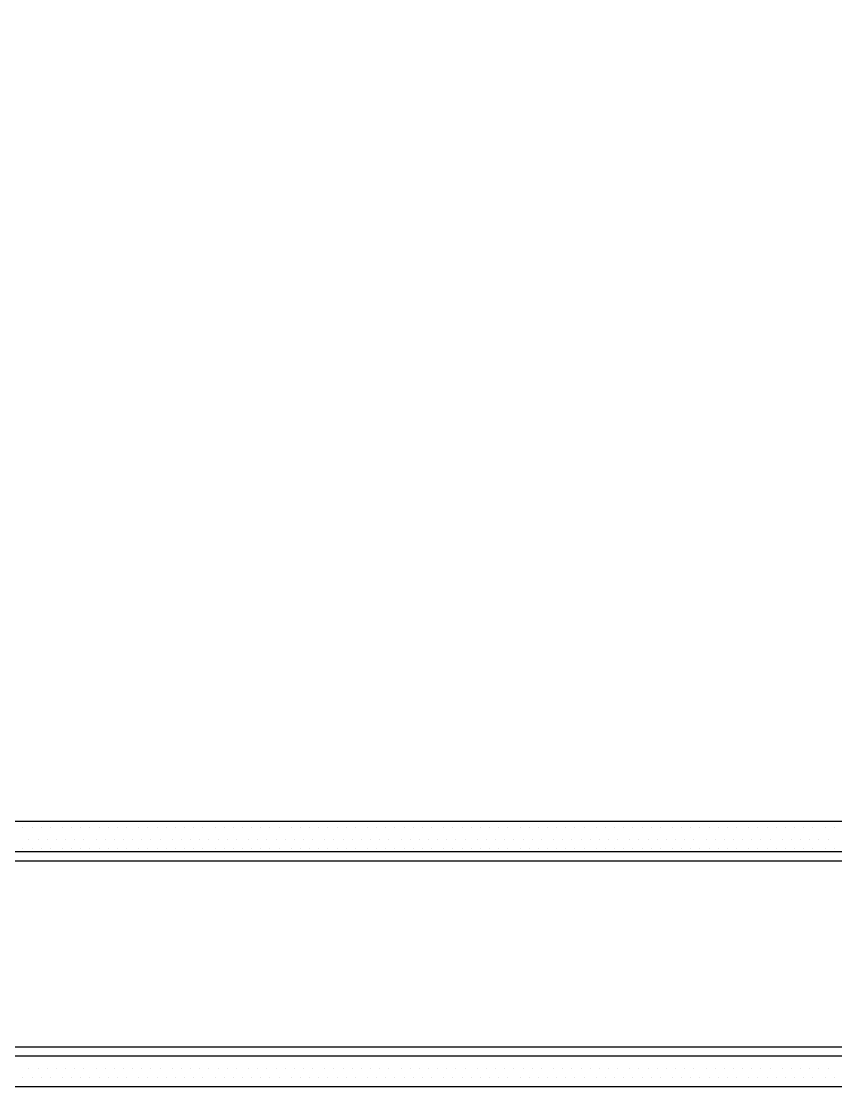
# Model space of a CAD drawing. Header units: metres. Extents: x 17 to 1264, y 17 to 859.
# Drawn here: x 362.8 to 401.2, y 132.3 to 182.6 of the extents above; entities that cross this region are included whole.
import ezdxf

# ---------------------------------------------------------------- set-up
doc = ezdxf.new("R2010")
doc.units = ezdxf.units.M
doc.layers.add('LINES', color=7, linetype='Continuous')
doc.layers.add('RECTS', color=7, linetype='Continuous')

msp = doc.modelspace()

# ---------------------------------------------------------------- linework, layer by layer
at = {"layer": 'LINES'}
for p, q in [((362.87, 144.58), (362.87, 144.58)), ((363.31, 144.58), (363.31, 144.58)), ((363.74, 144.58), (363.74, 144.58)), ((364.17, 144.58), (364.17, 144.58)), ((364.75, 144.58), (364.75, 144.58)), ((365.18, 144.58), (365.18, 144.58)), ((365.61, 144.58), (365.61, 144.58)), ((366.04, 144.58), (366.04, 144.58)), ((366.47, 144.58), (366.47, 144.58)), ((366.91, 144.58), (366.91, 144.58)), ((367.34, 144.58), (367.34, 144.58)), ((367.77, 144.58), (367.77, 144.58)), ((368.35, 144.58), (368.35, 144.58)), ((368.78, 144.58), (368.78, 144.58)), ((369.21, 144.58), (369.21, 144.58)), ((369.64, 144.58), (369.64, 144.58)), ((370.07, 144.58), (370.07, 144.58)), ((370.51, 144.58), (370.51, 144.58)), ((370.94, 144.58), (370.94, 144.58)), ((371.37, 144.58), (371.37, 144.58)), ((371.95, 144.58), (371.95, 144.58)), ((372.38, 144.58), (372.38, 144.58)), ((372.81, 144.58), (372.81, 144.58)), ((373.24, 144.58), (373.24, 144.58)), ((373.67, 144.58), (373.67, 144.58)), ((374.11, 144.58), (374.11, 144.58)), ((374.54, 144.58), (374.54, 144.58)), ((374.97, 144.58), (374.97, 144.58)), ((375.55, 144.58), (375.55, 144.58)), ((375.98, 144.58), (375.98, 144.58)), ((376.41, 144.58), (376.41, 144.58)), ((376.84, 144.58), (376.84, 144.58)), ((377.27, 144.58), (377.27, 144.58)), ((377.71, 144.58), (377.71, 144.58)), ((378.14, 144.58), (378.14, 144.58)), ((378.57, 144.58), (378.57, 144.58)), ((379.15, 144.58), (379.15, 144.58)), ((379.58, 144.58), (379.58, 144.58)), ((380.01, 144.58), (380.01, 144.58)), ((380.44, 144.58), (380.44, 144.58)), ((380.87, 144.58), (380.87, 144.58)), ((381.31, 144.58), (381.31, 144.58)), ((381.74, 144.58), (381.74, 144.58)), ((382.17, 144.58), (382.17, 144.58)), ((382.75, 144.58), (382.75, 144.58)), ((383.18, 144.58), (383.18, 144.58)), ((383.61, 144.58), (383.61, 144.58)), ((384.04, 144.58), (384.04, 144.58)), ((384.47, 144.58), (384.47, 144.58)), ((384.91, 144.58), (384.91, 144.58)), ((385.34, 144.58), (385.34, 144.58)), ((385.77, 144.58), (385.77, 144.58)), ((386.35, 144.58), (386.35, 144.58)), ((386.78, 144.58), (386.78, 144.58)), ((387.21, 144.58), (387.21, 144.58)), ((387.64, 144.58), (387.64, 144.58)), ((388.07, 144.58), (388.07, 144.58)), ((388.51, 144.58), (388.51, 144.58)), ((388.94, 144.58), (388.94, 144.58)), ((389.37, 144.58), (389.37, 144.58)), ((389.95, 144.58), (389.95, 144.58)), ((390.38, 144.58), (390.38, 144.58)), ((390.81, 144.58), (390.81, 144.58)), ((391.24, 144.58), (391.24, 144.58)), ((391.67, 144.58), (391.67, 144.58)), ((392.11, 144.58), (392.11, 144.58)), ((392.54, 144.58), (392.54, 144.58)), ((392.97, 144.58), (392.97, 144.58)), ((393.55, 144.58), (393.55, 144.58)), ((393.98, 144.58), (393.98, 144.58)), ((394.41, 144.58), (394.41, 144.58)), ((394.84, 144.58), (394.84, 144.58)), ((395.27, 144.58), (395.27, 144.58)), ((395.71, 144.58), (395.71, 144.58)), ((396.14, 144.58), (396.14, 144.58)), ((396.57, 144.58), (396.57, 144.58)), ((397.15, 144.58), (397.15, 144.58)), ((397.58, 144.58), (397.58, 144.58)), ((398.01, 144.58), (398.01, 144.58)), ((398.44, 144.58), (398.44, 144.58)), ((398.87, 144.58), (398.87, 144.58)), ((399.31, 144.58), (399.31, 144.58)), ((399.74, 144.58), (399.74, 144.58)), ((400.17, 144.58), (400.17, 144.58)), ((400.75, 144.58), (400.75, 144.58)), ((401.18, 144.58), (401.18, 144.58)), ((363.16, 144), (363.16, 144)), ((363.59, 144), (363.59, 144)), ((364.03, 144), (364.03, 144)), ((364.46, 144), (364.46, 144)), ((364.89, 144), (364.89, 144)), ((365.32, 144), (365.32, 144)), ((365.75, 144), (365.75, 144)), ((366.33, 144), (366.33, 144)), ((366.76, 144), (366.76, 144)), ((367.19, 144), (367.19, 144)), ((367.63, 144), (367.63, 144)), ((368.06, 144), (368.06, 144)), ((368.49, 144), (368.49, 144)), ((368.92, 144), (368.92, 144)), ((369.35, 144), (369.35, 144)), ((369.93, 144), (369.93, 144)), ((370.36, 144), (370.36, 144)), ((370.79, 144), (370.79, 144)), ((371.23, 144), (371.23, 144)), ((371.66, 144), (371.66, 144)), ((372.09, 144), (372.09, 144)), ((372.52, 144), (372.52, 144)), ((372.95, 144), (372.95, 144)), ((373.53, 144), (373.53, 144)), ((373.96, 144), (373.96, 144)), ((374.39, 144), (374.39, 144)), ((374.83, 144), (374.83, 144)), ((375.26, 144), (375.26, 144)), ((375.69, 144), (375.69, 144)), ((376.12, 144), (376.12, 144)), ((376.55, 144), (376.55, 144)), ((377.13, 144), (377.13, 144)), ((377.56, 144), (377.56, 144)), ((377.99, 144), (377.99, 144)), ((378.43, 144), (378.43, 144)), ((378.86, 144), (378.86, 144)), ((379.29, 144), (379.29, 144)), ((379.72, 144), (379.72, 144)), ((380.15, 144), (380.15, 144)), ((380.73, 144), (380.73, 144)), ((381.16, 144), (381.16, 144)), ((381.59, 144), (381.59, 144)), ((382.03, 144), (382.03, 144)), ((382.46, 144), (382.46, 144)), ((382.89, 144), (382.89, 144)), ((383.32, 144), (383.32, 144)), ((383.75, 144), (383.75, 144)), ((384.33, 144), (384.33, 144)), ((384.76, 144), (384.76, 144)), ((385.19, 144), (385.19, 144)), ((385.63, 144), (385.63, 144)), ((386.06, 144), (386.06, 144)), ((386.49, 144), (386.49, 144)), ((386.92, 144), (386.92, 144)), ((387.35, 144), (387.35, 144)), ((387.93, 144), (387.93, 144)), ((388.36, 144), (388.36, 144)), ((388.79, 144), (388.79, 144)), ((389.23, 144), (389.23, 144)), ((389.66, 144), (389.66, 144)), ((390.09, 144), (390.09, 144)), ((390.52, 144), (390.52, 144)), ((390.95, 144), (390.95, 144)), ((391.53, 144), (391.53, 144)), ((391.96, 144), (391.96, 144)), ((392.39, 144), (392.39, 144)), ((392.83, 144), (392.83, 144)), ((393.26, 144), (393.26, 144)), ((393.69, 144), (393.69, 144)), ((394.12, 144), (394.12, 144)), ((394.55, 144), (394.55, 144)), ((395.13, 144), (395.13, 144)), ((395.56, 144), (395.56, 144)), ((395.99, 144), (395.99, 144)), ((396.43, 144), (396.43, 144)), ((396.86, 144), (396.86, 144)), ((397.29, 144), (397.29, 144)), ((397.72, 144), (397.72, 144)), ((398.15, 144), (398.15, 144)), ((398.73, 144), (398.73, 144)), ((399.16, 144), (399.16, 144)), ((399.59, 144), (399.59, 144)), ((400.03, 144), (400.03, 144)), ((400.46, 144), (400.46, 144)), ((400.89, 144), (400.89, 144)), ((362.87, 143.57), (362.87, 143.57)), ((363.31, 143.57), (363.31, 143.57)), ((363.74, 143.57), (363.74, 143.57)), ((364.17, 143.57), (364.17, 143.57)), ((364.75, 143.57), (364.75, 143.57)), ((365.18, 143.57), (365.18, 143.57)), ((365.61, 143.57), (365.61, 143.57)), ((366.04, 143.57), (366.04, 143.57)), ((366.47, 143.57), (366.47, 143.57)), ((366.91, 143.57), (366.91, 143.57)), ((367.34, 143.57), (367.34, 143.57)), ((367.77, 143.57), (367.77, 143.57)), ((368.35, 143.57), (368.35, 143.57)), ((368.78, 143.57), (368.78, 143.57)), ((369.21, 143.57), (369.21, 143.57)), ((369.64, 143.57), (369.64, 143.57)), ((370.07, 143.57), (370.07, 143.57)), ((370.51, 143.57), (370.51, 143.57)), ((370.94, 143.57), (370.94, 143.57)), ((371.37, 143.57), (371.37, 143.57)), ((371.95, 143.57), (371.95, 143.57)), ((372.38, 143.57), (372.38, 143.57)), ((372.81, 143.57), (372.81, 143.57)), ((373.24, 143.57), (373.24, 143.57)), ((373.67, 143.57), (373.67, 143.57)), ((374.11, 143.57), (374.11, 143.57)), ((374.54, 143.57), (374.54, 143.57)), ((374.97, 143.57), (374.97, 143.57)), ((375.55, 143.57), (375.55, 143.57)), ((375.98, 143.57), (375.98, 143.57)), ((376.41, 143.57), (376.41, 143.57)), ((376.84, 143.57), (376.84, 143.57)), ((377.27, 143.57), (377.27, 143.57)), ((377.71, 143.57), (377.71, 143.57)), ((378.14, 143.57), (378.14, 143.57)), ((378.57, 143.57), (378.57, 143.57)), ((379.15, 143.57), (379.15, 143.57)), ((379.58, 143.57), (379.58, 143.57)), ((380.01, 143.57), (380.01, 143.57)), ((380.44, 143.57), (380.44, 143.57)), ((380.87, 143.57), (380.87, 143.57)), ((381.31, 143.57), (381.31, 143.57)), ((381.74, 143.57), (381.74, 143.57)), ((382.17, 143.57), (382.17, 143.57)), ((382.75, 143.57), (382.75, 143.57)), ((383.18, 143.57), (383.18, 143.57)), ((383.61, 143.57), (383.61, 143.57)), ((384.04, 143.57), (384.04, 143.57)), ((384.47, 143.57), (384.47, 143.57)), ((384.91, 143.57), (384.91, 143.57)), ((385.34, 143.57), (385.34, 143.57)), ((385.77, 143.57), (385.77, 143.57)), ((386.35, 143.57), (386.35, 143.57)), ((386.78, 143.57), (386.78, 143.57)), ((387.21, 143.57), (387.21, 143.57)), ((387.64, 143.57), (387.64, 143.57)), ((388.07, 143.57), (388.07, 143.57)), ((388.51, 143.57), (388.51, 143.57)), ((388.94, 143.57), (388.94, 143.57)), ((389.37, 143.57), (389.37, 143.57)), ((389.95, 143.57), (389.95, 143.57)), ((390.38, 143.57), (390.38, 143.57)), ((390.81, 143.57), (390.81, 143.57)), ((391.24, 143.57), (391.24, 143.57)), ((391.67, 143.57), (391.67, 143.57)), ((392.11, 143.57), (392.11, 143.57)), ((392.54, 143.57), (392.54, 143.57)), ((392.97, 143.57), (392.97, 143.57)), ((393.55, 143.57), (393.55, 143.57)), ((393.98, 143.57), (393.98, 143.57)), ((394.41, 143.57), (394.41, 143.57)), ((394.84, 143.57), (394.84, 143.57)), ((395.27, 143.57), (395.27, 143.57)), ((395.71, 143.57), (395.71, 143.57)), ((396.14, 143.57), (396.14, 143.57)), ((396.57, 143.57), (396.57, 143.57)), ((397.15, 143.57), (397.15, 143.57)), ((397.58, 143.57), (397.58, 143.57)), ((398.01, 143.57), (398.01, 143.57)), ((398.44, 143.57), (398.44, 143.57)), ((398.87, 143.57), (398.87, 143.57)), ((399.31, 143.57), (399.31, 143.57)), ((399.74, 143.57), (399.74, 143.57)), ((400.17, 143.57), (400.17, 143.57)), ((400.75, 143.57), (400.75, 143.57)), ((401.18, 143.57), (401.18, 143.57)), ((362.87, 133.78), (362.87, 133.78)), ((363.31, 133.78), (363.31, 133.78)), ((363.74, 133.78), (363.74, 133.78)), ((364.17, 133.78), (364.17, 133.78)), ((364.75, 133.78), (364.75, 133.78)), ((365.18, 133.78), (365.18, 133.78)), ((365.61, 133.78), (365.61, 133.78)), ((366.04, 133.78), (366.04, 133.78)), ((366.47, 133.78), (366.47, 133.78)), ((366.91, 133.78), (366.91, 133.78)), ((367.34, 133.78), (367.34, 133.78)), ((367.77, 133.78), (367.77, 133.78)), ((368.35, 133.78), (368.35, 133.78)), ((368.78, 133.78), (368.78, 133.78)), ((369.21, 133.78), (369.21, 133.78)), ((369.64, 133.78), (369.64, 133.78)), ((370.07, 133.78), (370.07, 133.78)), ((370.51, 133.78), (370.51, 133.78)), ((370.94, 133.78), (370.94, 133.78)), ((371.37, 133.78), (371.37, 133.78)), ((371.95, 133.78), (371.95, 133.78)), ((372.38, 133.78), (372.38, 133.78)), ((372.81, 133.78), (372.81, 133.78)), ((373.24, 133.78), (373.24, 133.78)), ((373.67, 133.78), (373.67, 133.78)), ((374.11, 133.78), (374.11, 133.78)), ((374.54, 133.78), (374.54, 133.78)), ((374.97, 133.78), (374.97, 133.78)), ((375.55, 133.78), (375.55, 133.78)), ((375.98, 133.78), (375.98, 133.78)), ((376.41, 133.78), (376.41, 133.78)), ((376.84, 133.78), (376.84, 133.78)), ((377.27, 133.78), (377.27, 133.78)), ((377.71, 133.78), (377.71, 133.78)), ((378.14, 133.78), (378.14, 133.78)), ((378.57, 133.78), (378.57, 133.78)), ((379.15, 133.78), (379.15, 133.78)), ((379.58, 133.78), (379.58, 133.78)), ((380.01, 133.78), (380.01, 133.78)), ((380.44, 133.78), (380.44, 133.78)), ((380.87, 133.78), (380.87, 133.78)), ((381.31, 133.78), (381.31, 133.78)), ((381.74, 133.78), (381.74, 133.78)), ((382.17, 133.78), (382.17, 133.78)), ((382.75, 133.78), (382.75, 133.78)), ((383.18, 133.78), (383.18, 133.78)), ((383.61, 133.78), (383.61, 133.78)), ((384.04, 133.78), (384.04, 133.78)), ((384.47, 133.78), (384.47, 133.78)), ((384.91, 133.78), (384.91, 133.78)), ((385.34, 133.78), (385.34, 133.78)), ((385.77, 133.78), (385.77, 133.78)), ((386.35, 133.78), (386.35, 133.78)), ((386.78, 133.78), (386.78, 133.78)), ((387.21, 133.78), (387.21, 133.78)), ((387.64, 133.78), (387.64, 133.78)), ((388.07, 133.78), (388.07, 133.78)), ((388.51, 133.78), (388.51, 133.78)), ((388.94, 133.78), (388.94, 133.78)), ((389.37, 133.78), (389.37, 133.78)), ((389.95, 133.78), (389.95, 133.78)), ((390.38, 133.78), (390.38, 133.78)), ((390.81, 133.78), (390.81, 133.78)), ((391.24, 133.78), (391.24, 133.78)), ((391.67, 133.78), (391.67, 133.78)), ((392.11, 133.78), (392.11, 133.78)), ((392.54, 133.78), (392.54, 133.78)), ((392.97, 133.78), (392.97, 133.78)), ((393.55, 133.78), (393.55, 133.78)), ((393.98, 133.78), (393.98, 133.78)), ((394.41, 133.78), (394.41, 133.78)), ((394.84, 133.78), (394.84, 133.78)), ((395.27, 133.78), (395.27, 133.78)), ((395.71, 133.78), (395.71, 133.78)), ((396.14, 133.78), (396.14, 133.78)), ((396.57, 133.78), (396.57, 133.78)), ((397.15, 133.78), (397.15, 133.78)), ((397.58, 133.78), (397.58, 133.78)), ((398.01, 133.78), (398.01, 133.78)), ((398.44, 133.78), (398.44, 133.78)), ((398.87, 133.78), (398.87, 133.78)), ((399.31, 133.78), (399.31, 133.78)), ((399.74, 133.78), (399.74, 133.78)), ((400.17, 133.78), (400.17, 133.78)), ((400.75, 133.78), (400.75, 133.78)), ((401.18, 133.78), (401.18, 133.78)), ((362.87, 132.77), (362.87, 132.77)), ((363.16, 133.2), (363.16, 133.2)), ((363.31, 132.77), (363.31, 132.77)), ((363.59, 133.2), (363.59, 133.2)), ((363.74, 132.77), (363.74, 132.77)), ((364.03, 133.2), (364.03, 133.2)), ((364.17, 132.77), (364.17, 132.77)), ((364.46, 133.2), (364.46, 133.2)), ((364.75, 132.77), (364.75, 132.77)), ((364.89, 133.2), (364.89, 133.2)), ((365.18, 132.77), (365.18, 132.77)), ((365.32, 133.2), (365.32, 133.2)), ((365.61, 132.77), (365.61, 132.77)), ((365.75, 133.2), (365.75, 133.2)), ((366.04, 132.77), (366.04, 132.77)), ((366.33, 133.2), (366.33, 133.2)), ((366.47, 132.77), (366.47, 132.77)), ((366.76, 133.2), (366.76, 133.2)), ((366.91, 132.77), (366.91, 132.77)), ((367.19, 133.2), (367.19, 133.2)), ((367.34, 132.77), (367.34, 132.77)), ((367.63, 133.2), (367.63, 133.2)), ((367.77, 132.77), (367.77, 132.77)), ((368.06, 133.2), (368.06, 133.2)), ((368.35, 132.77), (368.35, 132.77)), ((368.49, 133.2), (368.49, 133.2)), ((368.78, 132.77), (368.78, 132.77)), ((368.92, 133.2), (368.92, 133.2)), ((369.21, 132.77), (369.21, 132.77)), ((369.35, 133.2), (369.35, 133.2)), ((369.64, 132.77), (369.64, 132.77)), ((369.93, 133.2), (369.93, 133.2)), ((370.07, 132.77), (370.07, 132.77)), ((370.36, 133.2), (370.36, 133.2)), ((370.51, 132.77), (370.51, 132.77)), ((370.79, 133.2), (370.79, 133.2)), ((370.94, 132.77), (370.94, 132.77)), ((371.23, 133.2), (371.23, 133.2)), ((371.37, 132.77), (371.37, 132.77)), ((371.66, 133.2), (371.66, 133.2)), ((371.95, 132.77), (371.95, 132.77)), ((372.09, 133.2), (372.09, 133.2)), ((372.38, 132.77), (372.38, 132.77)), ((372.52, 133.2), (372.52, 133.2)), ((372.81, 132.77), (372.81, 132.77)), ((372.95, 133.2), (372.95, 133.2)), ((373.24, 132.77), (373.24, 132.77)), ((373.53, 133.2), (373.53, 133.2)), ((373.67, 132.77), (373.67, 132.77)), ((373.96, 133.2), (373.96, 133.2)), ((374.11, 132.77), (374.11, 132.77)), ((374.39, 133.2), (374.39, 133.2)), ((374.54, 132.77), (374.54, 132.77)), ((374.83, 133.2), (374.83, 133.2)), ((374.97, 132.77), (374.97, 132.77)), ((375.26, 133.2), (375.26, 133.2)), ((375.55, 132.77), (375.55, 132.77)), ((375.69, 133.2), (375.69, 133.2)), ((375.98, 132.77), (375.98, 132.77)), ((376.12, 133.2), (376.12, 133.2)), ((376.41, 132.77), (376.41, 132.77)), ((376.55, 133.2), (376.55, 133.2)), ((376.84, 132.77), (376.84, 132.77)), ((377.13, 133.2), (377.13, 133.2)), ((377.27, 132.77), (377.27, 132.77)), ((377.56, 133.2), (377.56, 133.2)), ((377.71, 132.77), (377.71, 132.77)), ((377.99, 133.2), (377.99, 133.2)), ((378.14, 132.77), (378.14, 132.77)), ((378.43, 133.2), (378.43, 133.2)), ((378.57, 132.77), (378.57, 132.77)), ((378.86, 133.2), (378.86, 133.2)), ((379.15, 132.77), (379.15, 132.77)), ((379.29, 133.2), (379.29, 133.2)), ((379.58, 132.77), (379.58, 132.77)), ((379.72, 133.2), (379.72, 133.2)), ((380.01, 132.77), (380.01, 132.77)), ((380.15, 133.2), (380.15, 133.2)), ((380.44, 132.77), (380.44, 132.77)), ((380.73, 133.2), (380.73, 133.2)), ((380.87, 132.77), (380.87, 132.77)), ((381.16, 133.2), (381.16, 133.2)), ((381.31, 132.77), (381.31, 132.77)), ((381.59, 133.2), (381.59, 133.2)), ((381.74, 132.77), (381.74, 132.77)), ((382.03, 133.2), (382.03, 133.2)), ((382.17, 132.77), (382.17, 132.77)), ((382.46, 133.2), (382.46, 133.2)), ((382.75, 132.77), (382.75, 132.77)), ((382.89, 133.2), (382.89, 133.2)), ((383.18, 132.77), (383.18, 132.77)), ((383.32, 133.2), (383.32, 133.2)), ((383.61, 132.77), (383.61, 132.77)), ((383.75, 133.2), (383.75, 133.2)), ((384.04, 132.77), (384.04, 132.77)), ((384.33, 133.2), (384.33, 133.2)), ((384.47, 132.77), (384.47, 132.77)), ((384.76, 133.2), (384.76, 133.2)), ((384.91, 132.77), (384.91, 132.77)), ((385.19, 133.2), (385.19, 133.2)), ((385.34, 132.77), (385.34, 132.77)), ((385.63, 133.2), (385.63, 133.2)), ((385.77, 132.77), (385.77, 132.77)), ((386.06, 133.2), (386.06, 133.2)), ((386.35, 132.77), (386.35, 132.77)), ((386.49, 133.2), (386.49, 133.2)), ((386.78, 132.77), (386.78, 132.77)), ((386.92, 133.2), (386.92, 133.2)), ((387.21, 132.77), (387.21, 132.77)), ((387.35, 133.2), (387.35, 133.2)), ((387.64, 132.77), (387.64, 132.77)), ((387.93, 133.2), (387.93, 133.2)), ((388.07, 132.77), (388.07, 132.77)), ((388.36, 133.2), (388.36, 133.2)), ((388.51, 132.77), (388.51, 132.77)), ((388.79, 133.2), (388.79, 133.2)), ((388.94, 132.77), (388.94, 132.77)), ((389.23, 133.2), (389.23, 133.2)), ((389.37, 132.77), (389.37, 132.77)), ((389.66, 133.2), (389.66, 133.2)), ((389.95, 132.77), (389.95, 132.77)), ((390.09, 133.2), (390.09, 133.2)), ((390.38, 132.77), (390.38, 132.77)), ((390.52, 133.2), (390.52, 133.2)), ((390.81, 132.77), (390.81, 132.77)), ((390.95, 133.2), (390.95, 133.2)), ((391.24, 132.77), (391.24, 132.77)), ((391.53, 133.2), (391.53, 133.2)), ((391.67, 132.77), (391.67, 132.77)), ((391.96, 133.2), (391.96, 133.2)), ((392.11, 132.77), (392.11, 132.77)), ((392.39, 133.2), (392.39, 133.2)), ((392.54, 132.77), (392.54, 132.77)), ((392.83, 133.2), (392.83, 133.2)), ((392.97, 132.77), (392.97, 132.77)), ((393.26, 133.2), (393.26, 133.2)), ((393.55, 132.77), (393.55, 132.77)), ((393.69, 133.2), (393.69, 133.2)), ((393.98, 132.77), (393.98, 132.77)), ((394.12, 133.2), (394.12, 133.2)), ((394.41, 132.77), (394.41, 132.77)), ((394.55, 133.2), (394.55, 133.2)), ((394.84, 132.77), (394.84, 132.77)), ((395.13, 133.2), (395.13, 133.2)), ((395.27, 132.77), (395.27, 132.77)), ((395.56, 133.2), (395.56, 133.2)), ((395.71, 132.77), (395.71, 132.77)), ((395.99, 133.2), (395.99, 133.2)), ((396.14, 132.77), (396.14, 132.77)), ((396.43, 133.2), (396.43, 133.2)), ((396.57, 132.77), (396.57, 132.77)), ((396.86, 133.2), (396.86, 133.2)), ((397.15, 132.77), (397.15, 132.77)), ((397.29, 133.2), (397.29, 133.2)), ((397.58, 132.77), (397.58, 132.77)), ((397.72, 133.2), (397.72, 133.2)), ((398.01, 132.77), (398.01, 132.77)), ((398.15, 133.2), (398.15, 133.2)), ((398.44, 132.77), (398.44, 132.77)), ((398.73, 133.2), (398.73, 133.2)), ((398.87, 132.77), (398.87, 132.77)), ((399.16, 133.2), (399.16, 133.2)), ((399.31, 132.77), (399.31, 132.77)), ((399.59, 133.2), (399.59, 133.2)), ((399.74, 132.77), (399.74, 132.77)), ((400.03, 133.2), (400.03, 133.2)), ((400.17, 132.77), (400.17, 132.77)), ((400.46, 133.2), (400.46, 133.2)), ((400.75, 132.77), (400.75, 132.77)), ((400.89, 133.2), (400.89, 133.2)), ((401.18, 132.77), (401.18, 132.77))]:
    msp.add_line(p, q, dxfattribs=at)
at = {"layer": 'RECTS'}
for points in [[(324.43, 756), (494.49, 756), (494.49, 132.34), (324.43, 132.34)], [(325.87, 754.56), (493.05, 754.56), (493.05, 133.78), (325.87, 133.78)], [(331.48, 741.74), (487.43, 741.74), (487.43, 143.42), (331.48, 143.42)], [(332.92, 740.16), (485.99, 740.16), (485.99, 144.86), (332.92, 144.86)], [(339.26, 142.99), (479.37, 142.99), (479.37, 134.21), (339.26, 134.21)]]:
    msp.add_lwpolyline(points, dxfattribs=at)

doc.saveas('drawing.dxf')
